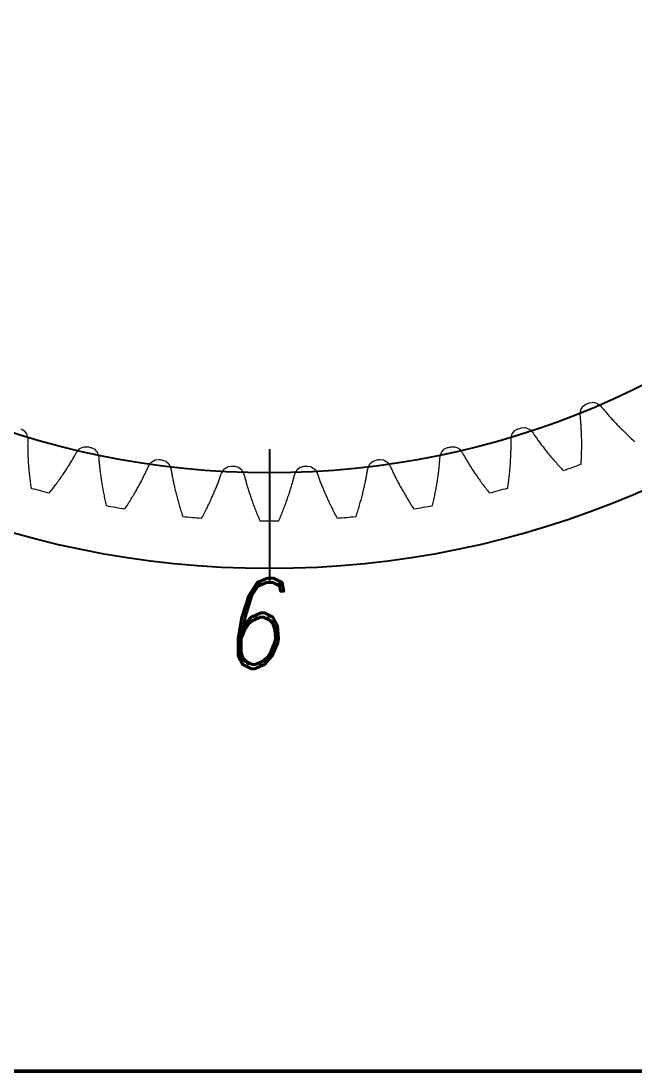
# Model space of a CAD drawing. Header units: millimetres. Extents: x 278858 to 279223, y 218711 to 219074.
# Drawn here: x 278939.89 to 278965.55, y 218755.83 to 218799.72 of the extents above; entities that cross this region are included whole.
import ezdxf

# ---------------------------------------------------------------- set-up
doc = ezdxf.new("R2010")
doc.units = ezdxf.units.MM
doc.header["$LTSCALE"] = 2
for name, color, linetype, lineweight in [('AM_8', 1, 'Continuous', 25), ('AM_9', 251, 'Continuous', 15), ('Visibile (ANSI)', 7, 'Continuous', 50)]:
    doc.layers.add(name, color=color, linetype=linetype, lineweight=lineweight)
doc.styles.add('ROMAND', font='romand')

msp = doc.modelspace()

# ---------------------------------------------------------------- linework, layer by layer
for radius in [39, 35]:
    msp.add_circle((278950.271, 218815.828), radius)
at = {"layer": 'AM_8'}
msp.add_line((278950.271, 218781.826), (278950.271, 218776.219), dxfattribs=at)
at = {"layer": 'AM_9'}
for p, q in [((278963.289, 218783.47), (278963.37, 218783.601)), ((278963.37, 218783.601), (278963.387, 218783.615)), ((278963.387, 218783.615), (278963.499, 218783.695)), ((278963.64, 218783.753), (278963.775, 218783.776)), ((278963.775, 218783.776), (278963.797, 218783.778)), ((278963.797, 218783.778), (278963.946, 218783.742)), ((278963.946, 218783.742), (278963.972, 218783.731)), ((278963.972, 218783.731), (278964.001, 218783.709)), ((278964.001, 218783.709), (278964.094, 218783.638)), ((278964.094, 218783.638), (278964.121, 218783.613)), ((278964.121, 218783.613), (278964.15, 218783.581)), ((278964.15, 218783.581), (278964.175, 218783.549)), ((278964.175, 218783.549), (278964.201, 218783.518)), ((278964.201, 218783.518), (278964.227, 218783.486)), ((278963.257, 218783.256), (278963.259, 218783.292)), ((278963.26, 218783.212), (278963.257, 218783.256)), ((278963.259, 218783.292), (278963.274, 218783.408)), ((278963.264, 218783.172), (278963.26, 218783.212)), ((278963.268, 218783.131), (278963.264, 218783.172)), ((278963.272, 218783.09), (278963.268, 218783.131)), ((278963.276, 218783.048), (278963.272, 218783.09)), ((278963.274, 218783.408), (278963.279, 218783.444)), ((278963.279, 218783.444), (278963.289, 218783.47)), ((278964.227, 218783.486), (278964.254, 218783.453)), ((278964.254, 218783.453), (278964.281, 218783.421)), ((278964.281, 218783.421), (278964.309, 218783.388)), ((278964.309, 218783.388), (278964.338, 218783.354)), ((278964.338, 218783.354), (278964.367, 218783.321)), ((278964.367, 218783.321), (278964.396, 218783.287)), ((278964.396, 218783.287), (278964.426, 218783.252)), ((278964.426, 218783.252), (278964.457, 218783.218)), ((278964.457, 218783.218), (278964.488, 218783.183)), ((278964.488, 218783.183), (278964.519, 218783.147)), ((278964.519, 218783.147), (278964.551, 218783.112)), ((278964.551, 218783.112), (278964.584, 218783.076)), ((278964.584, 218783.076), (278964.618, 218783.039)), ((278939.894, 218782.664), (278940.012, 218782.595)), ((278960.53, 218782.595), (278960.648, 218782.664)), ((278960.793, 218782.71), (278960.93, 218782.721)), ((278960.93, 218782.721), (278960.952, 218782.721)), ((278960.952, 218782.721), (278961.098, 218782.673)), ((278961.098, 218782.673), (278961.122, 218782.659)), ((278961.122, 218782.659), (278961.149, 218782.635)), ((278961.149, 218782.635), (278961.235, 218782.555)), ((278963.28, 218783.006), (278963.276, 218783.048)), ((278963.284, 218782.963), (278963.28, 218783.006)), ((278963.287, 218782.919), (278963.284, 218782.963)), ((278963.29, 218782.875), (278963.287, 218782.919)), ((278963.294, 218782.83), (278963.29, 218782.875)), ((278963.297, 218782.785), (278963.294, 218782.83)), ((278963.3, 218782.738), (278963.297, 218782.785)), ((278963.303, 218782.692), (278963.3, 218782.738)), ((278963.305, 218782.644), (278963.303, 218782.692)), ((278963.308, 218782.596), (278963.305, 218782.644)), ((278964.618, 218783.039), (278964.651, 218783.003)), ((278964.651, 218783.003), (278964.686, 218782.966)), ((278964.686, 218782.966), (278964.721, 218782.929)), ((278964.721, 218782.929), (278964.757, 218782.891)), ((278964.757, 218782.891), (278964.793, 218782.853)), ((278964.793, 218782.853), (278964.83, 218782.815)), ((278964.83, 218782.815), (278964.867, 218782.777)), ((278964.867, 218782.777), (278964.905, 218782.738)), ((278964.905, 218782.738), (278964.943, 218782.699)), ((278964.943, 218782.699), (278964.983, 218782.66)), ((278964.983, 218782.66), (278965.022, 218782.621)), ((278965.022, 218782.621), (278965.063, 218782.581)), ((278940.012, 218782.595), (278940.03, 218782.582)), ((278940.03, 218782.582), (278940.122, 218782.459)), ((278940.122, 218782.459), (278940.135, 218782.434)), ((278940.135, 218782.434), (278940.143, 218782.398)), ((278940.143, 218782.398), (278940.168, 218782.284)), ((278940.168, 218782.284), (278940.173, 218782.248)), ((278940.173, 218782.248), (278940.175, 218782.204)), ((278940.175, 218782.204), (278940.174, 218782.164)), ((278960.368, 218782.204), (278960.369, 218782.248)), ((278960.368, 218782.164), (278960.368, 218782.204)), ((278960.369, 218782.248), (278960.374, 218782.284)), ((278960.374, 218782.284), (278960.399, 218782.398)), ((278960.399, 218782.398), (278960.407, 218782.434)), ((278960.407, 218782.434), (278960.42, 218782.459)), ((278960.42, 218782.459), (278960.512, 218782.582)), ((278960.512, 218782.582), (278960.53, 218782.595)), ((278961.235, 218782.555), (278961.261, 218782.529)), ((278961.261, 218782.529), (278961.287, 218782.494)), ((278961.287, 218782.494), (278961.309, 218782.46)), ((278961.309, 218782.46), (278961.332, 218782.427)), ((278961.332, 218782.427), (278961.355, 218782.393)), ((278961.355, 218782.393), (278961.379, 218782.358)), ((278961.379, 218782.358), (278961.404, 218782.323)), ((278961.404, 218782.323), (278961.428, 218782.288)), ((278961.428, 218782.288), (278961.454, 218782.252)), ((278961.454, 218782.252), (278961.48, 218782.216)), ((278961.48, 218782.216), (278961.506, 218782.179)), ((278961.506, 218782.179), (278961.533, 218782.143)), ((278963.31, 218782.548), (278963.308, 218782.596)), ((278963.312, 218782.498), (278963.31, 218782.548)), ((278963.314, 218782.449), (278963.312, 218782.498)), ((278963.316, 218782.398), (278963.314, 218782.449)), ((278963.317, 218782.347), (278963.316, 218782.398)), ((278963.318, 218782.295), (278963.317, 218782.347)), ((278963.32, 218782.243), (278963.318, 218782.295)), ((278963.32, 218782.19), (278963.32, 218782.243)), ((278963.321, 218782.137), (278963.32, 218782.19)), ((278965.063, 218782.581), (278965.104, 218782.541)), ((278965.104, 218782.541), (278965.145, 218782.501)), ((278965.145, 218782.501), (278965.187, 218782.461)), ((278965.187, 218782.461), (278965.23, 218782.42)), ((278965.23, 218782.42), (278965.274, 218782.379)), ((278965.274, 218782.379), (278965.318, 218782.338)), ((278965.318, 218782.338), (278965.362, 218782.297)), ((278965.362, 218782.297), (278965.407, 218782.255)), ((278965.407, 218782.255), (278965.453, 218782.213)), ((278965.453, 218782.213), (278965.5, 218782.171)), ((278940.173, 218782.04), (278940.172, 218781.997)), ((278940.172, 218781.997), (278940.173, 218781.954)), ((278940.174, 218782.164), (278940.173, 218782.123)), ((278940.173, 218782.123), (278940.173, 218782.082)), ((278940.173, 218782.082), (278940.173, 218782.04)), ((278940.173, 218781.954), (278940.173, 218781.91)), ((278940.173, 218781.91), (278940.173, 218781.866)), ((278940.173, 218781.866), (278940.174, 218781.821)), ((278940.174, 218781.821), (278940.175, 218781.775)), ((278940.175, 218781.775), (278940.176, 218781.729)), ((278942.248, 218781.726), (278942.327, 218781.813)), ((278942.327, 218781.813), (278942.352, 218781.84)), ((278942.352, 218781.84), (278942.375, 218781.855)), ((278942.375, 218781.855), (278942.516, 218781.916)), ((278942.516, 218781.916), (278942.539, 218781.918)), ((278942.539, 218781.918), (278942.675, 218781.919)), ((278942.824, 218781.886), (278942.948, 218781.827)), ((278942.948, 218781.827), (278942.967, 218781.816)), ((278942.967, 218781.816), (278943.069, 218781.701)), ((278957.473, 218781.701), (278957.575, 218781.816)), ((278957.575, 218781.816), (278957.594, 218781.827)), ((278957.594, 218781.827), (278957.718, 218781.886)), ((278957.867, 218781.919), (278958.004, 218781.918)), ((278958.004, 218781.918), (278958.026, 218781.916)), ((278958.026, 218781.916), (278958.167, 218781.855)), ((278958.167, 218781.855), (278958.19, 218781.84)), ((278958.19, 218781.84), (278958.215, 218781.813)), ((278958.215, 218781.813), (278958.294, 218781.726)), ((278960.366, 218781.729), (278960.367, 218781.775)), ((278960.367, 218781.775), (278960.368, 218781.821)), ((278960.369, 218782.123), (278960.368, 218782.164)), ((278960.368, 218781.821), (278960.369, 218781.866)), ((278960.369, 218782.082), (278960.369, 218782.123)), ((278960.37, 218782.04), (278960.369, 218782.082)), ((278960.369, 218781.91), (278960.37, 218781.954)), ((278960.369, 218781.866), (278960.369, 218781.91)), ((278960.37, 218781.997), (278960.37, 218782.04)), ((278960.37, 218781.954), (278960.37, 218781.997)), ((278961.533, 218782.143), (278961.56, 218782.105)), ((278961.56, 218782.105), (278961.588, 218782.068)), ((278961.588, 218782.068), (278961.617, 218782.03)), ((278961.617, 218782.03), (278961.646, 218781.991)), ((278961.646, 218781.991), (278961.675, 218781.953)), ((278961.675, 218781.953), (278961.705, 218781.914)), ((278961.705, 218781.914), (278961.736, 218781.874)), ((278961.736, 218781.874), (278961.767, 218781.835)), ((278961.767, 218781.835), (278961.799, 218781.794)), ((278961.799, 218781.794), (278961.831, 218781.754)), ((278961.831, 218781.754), (278961.864, 218781.713)), ((278963.318, 218781.686), (278963.319, 218781.745)), ((278963.319, 218781.745), (278963.32, 218781.803)), ((278963.32, 218781.803), (278963.321, 218781.86)), ((278963.322, 218782.082), (278963.321, 218782.137)), ((278963.321, 218781.86), (278963.322, 218781.916)), ((278963.322, 218782.028), (278963.322, 218782.082)), ((278963.322, 218781.972), (278963.322, 218782.028)), ((278963.322, 218781.916), (278963.322, 218781.972)), ((278965.5, 218782.171), (278965.547, 218782.129)), ((278940.176, 218781.729), (278940.177, 218781.682)), ((278940.177, 218781.682), (278940.179, 218781.635)), ((278940.179, 218781.635), (278940.181, 218781.587)), ((278940.181, 218781.587), (278940.182, 218781.538)), ((278940.182, 218781.538), (278940.185, 218781.489)), ((278940.185, 218781.489), (278940.187, 218781.439)), ((278940.187, 218781.439), (278940.19, 218781.388)), ((278940.19, 218781.388), (278940.193, 218781.337)), ((278940.193, 218781.337), (278940.196, 218781.286)), ((278941.988, 218781.289), (278942.012, 218781.328)), ((278942.012, 218781.328), (278942.035, 218781.367)), ((278942.035, 218781.367), (278942.057, 218781.405)), ((278942.057, 218781.405), (278942.079, 218781.443)), ((278942.079, 218781.443), (278942.101, 218781.48)), ((278942.101, 218781.48), (278942.122, 218781.517)), ((278942.122, 218781.517), (278942.143, 218781.554)), ((278942.143, 218781.554), (278942.163, 218781.59)), ((278942.163, 218781.59), (278942.183, 218781.625)), ((278942.183, 218781.625), (278942.203, 218781.66)), ((278942.203, 218781.66), (278942.226, 218781.698)), ((278942.226, 218781.698), (278942.248, 218781.726)), ((278943.069, 218781.701), (278943.084, 218781.678)), ((278943.084, 218781.678), (278943.095, 218781.643)), ((278943.095, 218781.643), (278943.13, 218781.531)), ((278943.13, 218781.531), (278943.139, 218781.495)), ((278943.139, 218781.495), (278943.144, 218781.452)), ((278943.144, 218781.452), (278943.146, 218781.412)), ((278943.146, 218781.412), (278943.149, 218781.371)), ((278943.149, 218781.371), (278943.152, 218781.33)), ((278943.152, 218781.33), (278943.156, 218781.288)), ((278945.345, 218781.279), (278945.366, 218781.296)), ((278945.366, 218781.296), (278945.502, 218781.369)), ((278945.502, 218781.369), (278945.524, 218781.373)), ((278945.524, 218781.373), (278945.66, 218781.386)), ((278945.811, 218781.366), (278945.939, 218781.318)), ((278945.939, 218781.318), (278945.959, 218781.309)), ((278945.959, 218781.309), (278946.071, 218781.204)), ((278954.471, 218781.204), (278954.583, 218781.309)), ((278954.583, 218781.309), (278954.603, 218781.318)), ((278954.603, 218781.318), (278954.731, 218781.366)), ((278954.882, 218781.386), (278955.019, 218781.373)), ((278955.019, 218781.373), (278955.04, 218781.369)), ((278955.04, 218781.369), (278955.176, 218781.296)), ((278955.176, 218781.296), (278955.198, 218781.279)), ((278957.386, 218781.288), (278957.39, 218781.33)), ((278957.39, 218781.33), (278957.393, 218781.371)), ((278957.393, 218781.371), (278957.396, 218781.412)), ((278957.396, 218781.412), (278957.399, 218781.452)), ((278957.399, 218781.452), (278957.404, 218781.495)), ((278957.404, 218781.495), (278957.412, 218781.531)), ((278957.412, 218781.531), (278957.447, 218781.643)), ((278957.447, 218781.643), (278957.458, 218781.678)), ((278957.458, 218781.678), (278957.473, 218781.701)), ((278958.294, 218781.726), (278958.317, 218781.698)), ((278958.317, 218781.698), (278958.34, 218781.66)), ((278958.34, 218781.66), (278958.359, 218781.625)), ((278958.359, 218781.625), (278958.379, 218781.59)), ((278958.379, 218781.59), (278958.399, 218781.554)), ((278958.399, 218781.554), (278958.42, 218781.517)), ((278958.42, 218781.517), (278958.441, 218781.48)), ((278958.441, 218781.48), (278958.463, 218781.443)), ((278958.463, 218781.443), (278958.485, 218781.405)), ((278958.485, 218781.405), (278958.508, 218781.367)), ((278958.508, 218781.367), (278958.531, 218781.328)), ((278958.531, 218781.328), (278958.554, 218781.289)), ((278960.346, 218781.286), (278960.349, 218781.337)), ((278960.349, 218781.337), (278960.352, 218781.388)), ((278960.352, 218781.388), (278960.355, 218781.439)), ((278960.355, 218781.439), (278960.357, 218781.489)), ((278960.357, 218781.489), (278960.36, 218781.538)), ((278960.36, 218781.538), (278960.362, 218781.587)), ((278960.362, 218781.587), (278960.363, 218781.635)), ((278960.363, 218781.635), (278960.365, 218781.682)), ((278960.365, 218781.682), (278960.366, 218781.729)), ((278961.864, 218781.713), (278961.897, 218781.672)), ((278961.897, 218781.672), (278961.931, 218781.631)), ((278961.931, 218781.631), (278961.965, 218781.589)), ((278961.965, 218781.589), (278962, 218781.547)), ((278962, 218781.547), (278962.036, 218781.504)), ((278962.036, 218781.504), (278962.072, 218781.462)), ((278962.072, 218781.462), (278962.109, 218781.419)), ((278962.109, 218781.419), (278962.146, 218781.375)), ((278962.146, 218781.375), (278962.184, 218781.332)), ((278962.184, 218781.332), (278962.222, 218781.288)), ((278963.302, 218781.261), (278963.305, 218781.323)), ((278963.305, 218781.323), (278963.308, 218781.385)), ((278963.308, 218781.385), (278963.311, 218781.447)), ((278963.311, 218781.447), (278963.313, 218781.508)), ((278963.313, 218781.508), (278963.315, 218781.568)), ((278963.315, 218781.568), (278963.317, 218781.627)), ((278963.317, 218781.627), (278963.318, 218781.686)), ((278940.196, 218781.286), (278940.199, 218781.234)), ((278940.199, 218781.234), (278940.203, 218781.181)), ((278940.203, 218781.181), (278940.207, 218781.127)), ((278940.207, 218781.127), (278940.211, 218781.073)), ((278940.211, 218781.073), (278940.216, 218781.019)), ((278940.216, 218781.019), (278940.221, 218780.964)), ((278940.221, 218780.964), (278940.226, 218780.908)), ((278940.226, 218780.908), (278940.231, 218780.852)), ((278941.696, 218780.833), (278941.725, 218780.876)), ((278941.725, 218780.876), (278941.754, 218780.919)), ((278941.754, 218780.919), (278941.782, 218780.962)), ((278941.782, 218780.962), (278941.809, 218781.004)), ((278941.809, 218781.004), (278941.836, 218781.046)), ((278941.836, 218781.046), (278941.863, 218781.088)), ((278941.863, 218781.088), (278941.889, 218781.129)), ((278941.889, 218781.129), (278941.914, 218781.17)), ((278941.914, 218781.17), (278941.939, 218781.21)), ((278941.939, 218781.21), (278941.964, 218781.25)), ((278941.964, 218781.25), (278941.988, 218781.289)), ((278943.156, 218781.288), (278943.159, 218781.246)), ((278943.159, 218781.246), (278943.163, 218781.203)), ((278943.163, 218781.203), (278943.167, 218781.159)), ((278943.167, 218781.159), (278943.172, 218781.115)), ((278943.172, 218781.115), (278943.176, 218781.07)), ((278943.176, 218781.07), (278943.181, 218781.025)), ((278943.181, 218781.025), (278943.186, 218780.979)), ((278943.186, 218780.979), (278943.192, 218780.932)), ((278943.192, 218780.932), (278943.197, 218780.885)), ((278943.197, 218780.885), (278943.203, 218780.837)), ((278945.089, 218780.82), (278945.107, 218780.86)), ((278945.107, 218780.86), (278945.126, 218780.899)), ((278945.126, 218780.899), (278945.144, 218780.938)), ((278945.144, 218780.938), (278945.161, 218780.976)), ((278945.161, 218780.976), (278945.178, 218781.013)), ((278945.178, 218781.013), (278945.195, 218781.051)), ((278945.195, 218781.051), (278945.211, 218781.087)), ((278945.211, 218781.087), (278945.231, 218781.127)), ((278945.231, 218781.127), (278945.251, 218781.157)), ((278945.251, 218781.157), (278945.322, 218781.25)), ((278945.322, 218781.25), (278945.345, 218781.279)), ((278946.071, 218781.204), (278946.088, 218781.181)), ((278946.088, 218781.181), (278946.102, 218781.148)), ((278946.102, 218781.148), (278946.146, 218781.039)), ((278946.146, 218781.039), (278946.158, 218781.004)), ((278946.158, 218781.004), (278946.167, 218780.961)), ((278946.167, 218780.961), (278946.173, 218780.922)), ((278946.173, 218780.922), (278946.179, 218780.882)), ((278946.179, 218780.882), (278946.186, 218780.841)), ((278948.292, 218780.851), (278948.355, 218780.95)), ((278948.355, 218780.95), (278948.374, 218780.981)), ((278948.374, 218780.981), (278948.395, 218781)), ((278948.395, 218781), (278948.523, 218781.084)), ((278948.523, 218781.084), (278948.545, 218781.09)), ((278948.545, 218781.09), (278948.679, 218781.115)), ((278948.831, 218781.108), (278948.963, 218781.072)), ((278948.963, 218781.072), (278948.984, 218781.064)), ((278948.984, 218781.064), (278949.105, 218780.969)), ((278949.105, 218780.969), (278949.123, 218780.948)), ((278949.123, 218780.948), (278949.14, 218780.916)), ((278949.14, 218780.916), (278949.194, 218780.812)), ((278951.348, 218780.812), (278951.402, 218780.916)), ((278951.402, 218780.916), (278951.419, 218780.948)), ((278951.419, 218780.948), (278951.437, 218780.969)), ((278951.437, 218780.969), (278951.558, 218781.064)), ((278951.558, 218781.064), (278951.579, 218781.072)), ((278951.579, 218781.072), (278951.711, 218781.108)), ((278951.863, 218781.115), (278951.998, 218781.09)), ((278951.998, 218781.09), (278952.019, 218781.084)), ((278952.019, 218781.084), (278952.148, 218781)), ((278952.148, 218781), (278952.168, 218780.981)), ((278952.168, 218780.981), (278952.188, 218780.95)), ((278952.188, 218780.95), (278952.25, 218780.851)), ((278954.356, 218780.841), (278954.363, 218780.882)), ((278954.363, 218780.882), (278954.369, 218780.922)), ((278954.369, 218780.922), (278954.375, 218780.961)), ((278954.375, 218780.961), (278954.384, 218781.004)), ((278954.384, 218781.004), (278954.396, 218781.039)), ((278954.396, 218781.039), (278954.44, 218781.148)), ((278954.44, 218781.148), (278954.454, 218781.181)), ((278954.454, 218781.181), (278954.471, 218781.204)), ((278955.198, 218781.279), (278955.22, 218781.25)), ((278955.22, 218781.25), (278955.291, 218781.157)), ((278955.291, 218781.157), (278955.311, 218781.127)), ((278955.311, 218781.127), (278955.331, 218781.087)), ((278955.331, 218781.087), (278955.347, 218781.051)), ((278955.347, 218781.051), (278955.364, 218781.013)), ((278955.364, 218781.013), (278955.381, 218780.976)), ((278955.381, 218780.976), (278955.398, 218780.938)), ((278955.398, 218780.938), (278955.416, 218780.899)), ((278955.416, 218780.899), (278955.435, 218780.86)), ((278955.435, 218780.86), (278955.453, 218780.82)), ((278957.339, 218780.837), (278957.345, 218780.885)), ((278957.345, 218780.885), (278957.35, 218780.932)), ((278957.35, 218780.932), (278957.356, 218780.979)), ((278957.356, 218780.979), (278957.361, 218781.025)), ((278957.361, 218781.025), (278957.366, 218781.07)), ((278957.366, 218781.07), (278957.37, 218781.115)), ((278957.37, 218781.115), (278957.375, 218781.159)), ((278957.375, 218781.159), (278957.379, 218781.203)), ((278957.379, 218781.203), (278957.383, 218781.246)), ((278957.383, 218781.246), (278957.386, 218781.288)), ((278958.554, 218781.289), (278958.578, 218781.25)), ((278958.578, 218781.25), (278958.603, 218781.21)), ((278958.603, 218781.21), (278958.628, 218781.17)), ((278958.628, 218781.17), (278958.653, 218781.129)), ((278958.653, 218781.129), (278958.679, 218781.088)), ((278958.679, 218781.088), (278958.706, 218781.046)), ((278958.706, 218781.046), (278958.733, 218781.004)), ((278958.733, 218781.004), (278958.76, 218780.962)), ((278958.76, 218780.962), (278958.788, 218780.919)), ((278958.788, 218780.919), (278958.817, 218780.876)), ((278958.817, 218780.876), (278958.846, 218780.833)), ((278960.311, 218780.852), (278960.316, 218780.908)), ((278960.316, 218780.908), (278960.321, 218780.964)), ((278960.321, 218780.964), (278960.326, 218781.019)), ((278960.326, 218781.019), (278960.331, 218781.073)), ((278960.331, 218781.073), (278960.335, 218781.127)), ((278960.335, 218781.127), (278960.339, 218781.181)), ((278960.339, 218781.181), (278960.343, 218781.234)), ((278960.343, 218781.234), (278960.346, 218781.286)), ((278962.222, 218781.288), (278962.262, 218781.243)), ((278962.262, 218781.243), (278962.301, 218781.199)), ((278962.301, 218781.199), (278962.341, 218781.154)), ((278962.341, 218781.154), (278962.382, 218781.109)), ((278962.382, 218781.109), (278962.424, 218781.064)), ((278962.424, 218781.064), (278962.466, 218781.018)), ((278962.466, 218781.018), (278962.509, 218780.972)), ((278962.509, 218780.972), (278962.552, 218780.926)), ((278963.298, 218781.198), (278963.302, 218781.261)), ((278940.231, 218780.852), (278940.237, 218780.795)), ((278940.237, 218780.795), (278940.243, 218780.737)), ((278940.243, 218780.737), (278940.249, 218780.679)), ((278940.249, 218780.679), (278940.256, 218780.621)), ((278940.256, 218780.621), (278940.263, 218780.561)), ((278940.263, 218780.561), (278940.27, 218780.502)), ((278940.27, 218780.502), (278940.278, 218780.441)), ((278940.278, 218780.441), (278940.286, 218780.38)), ((278941.376, 218780.377), (278941.41, 218780.425)), ((278941.41, 218780.425), (278941.444, 218780.471)), ((278941.444, 218780.471), (278941.477, 218780.518)), ((278941.477, 218780.518), (278941.51, 218780.564)), ((278941.51, 218780.564), (278941.543, 218780.61)), ((278941.543, 218780.61), (278941.574, 218780.655)), ((278941.574, 218780.655), (278941.606, 218780.7)), ((278941.606, 218780.7), (278941.636, 218780.745)), ((278941.636, 218780.745), (278941.666, 218780.789)), ((278941.666, 218780.789), (278941.696, 218780.833)), ((278943.203, 218780.837), (278943.209, 218780.789)), ((278943.209, 218780.789), (278943.216, 218780.74)), ((278943.216, 218780.74), (278943.223, 218780.691)), ((278943.223, 218780.691), (278943.23, 218780.641)), ((278943.23, 218780.641), (278943.237, 218780.59)), ((278943.237, 218780.59), (278943.245, 218780.539)), ((278943.245, 218780.539), (278943.253, 218780.487)), ((278943.253, 218780.487), (278943.261, 218780.435)), ((278943.261, 218780.435), (278943.27, 218780.382)), ((278944.877, 218780.399), (278944.9, 218780.443)), ((278944.9, 218780.443), (278944.923, 218780.487)), ((278944.923, 218780.487), (278944.945, 218780.53)), ((278944.945, 218780.53), (278944.967, 218780.573)), ((278944.967, 218780.573), (278944.988, 218780.615)), ((278944.988, 218780.615), (278945.009, 218780.657)), ((278945.009, 218780.657), (278945.03, 218780.699)), ((278945.03, 218780.699), (278945.05, 218780.74)), ((278945.05, 218780.74), (278945.069, 218780.78)), ((278945.069, 218780.78), (278945.089, 218780.82)), ((278946.186, 218780.841), (278946.193, 218780.799)), ((278946.193, 218780.799), (278946.201, 218780.757)), ((278946.201, 218780.757), (278946.208, 218780.715)), ((278946.208, 218780.715), (278946.216, 218780.672)), ((278946.216, 218780.672), (278946.224, 218780.628)), ((278946.224, 218780.628), (278946.233, 218780.584)), ((278946.233, 218780.584), (278946.242, 218780.539)), ((278946.242, 218780.539), (278946.251, 218780.494)), ((278946.251, 218780.494), (278946.26, 218780.448)), ((278946.26, 218780.448), (278946.27, 218780.402)), ((278948.111, 218780.376), (278948.128, 218780.418)), ((278948.128, 218780.418), (278948.144, 218780.46)), ((278948.144, 218780.46), (278948.16, 218780.502)), ((278948.16, 218780.502), (278948.175, 218780.543)), ((278948.175, 218780.543), (278948.19, 218780.583)), ((278948.19, 218780.583), (278948.204, 218780.623)), ((278948.204, 218780.623), (278948.218, 218780.663)), ((278948.218, 218780.663), (278948.232, 218780.702)), ((278948.232, 218780.702), (278948.245, 218780.74)), ((278948.245, 218780.74), (278948.258, 218780.778)), ((278948.258, 218780.778), (278948.274, 218780.819)), ((278948.274, 218780.819), (278948.292, 218780.851)), ((278949.194, 218780.812), (278949.209, 218780.779)), ((278949.209, 218780.779), (278949.221, 218780.736)), ((278949.221, 218780.736), (278949.231, 218780.697)), ((278949.231, 218780.697), (278949.241, 218780.658)), ((278949.241, 218780.658), (278949.251, 218780.618)), ((278949.251, 218780.618), (278949.262, 218780.577)), ((278949.262, 218780.577), (278949.273, 218780.536)), ((278949.273, 218780.536), (278949.284, 218780.494)), ((278949.284, 218780.494), (278949.296, 218780.452)), ((278949.296, 218780.452), (278949.308, 218780.409)), ((278951.235, 218780.409), (278951.246, 218780.452)), ((278951.246, 218780.452), (278951.258, 218780.494)), ((278951.258, 218780.494), (278951.269, 218780.536)), ((278951.269, 218780.536), (278951.28, 218780.577)), ((278951.28, 218780.577), (278951.291, 218780.618)), ((278951.291, 218780.618), (278951.301, 218780.658)), ((278951.301, 218780.658), (278951.311, 218780.697)), ((278951.311, 218780.697), (278951.321, 218780.736)), ((278951.321, 218780.736), (278951.333, 218780.779)), ((278951.333, 218780.779), (278951.348, 218780.812)), ((278952.25, 218780.851), (278952.268, 218780.819)), ((278952.268, 218780.819), (278952.284, 218780.778)), ((278952.284, 218780.778), (278952.297, 218780.74)), ((278952.297, 218780.74), (278952.31, 218780.702)), ((278952.31, 218780.702), (278952.324, 218780.663)), ((278952.324, 218780.663), (278952.338, 218780.623)), ((278952.338, 218780.623), (278952.352, 218780.583)), ((278952.352, 218780.583), (278952.367, 218780.543)), ((278952.367, 218780.543), (278952.383, 218780.502)), ((278952.383, 218780.502), (278952.398, 218780.46)), ((278952.398, 218780.46), (278952.414, 218780.418)), ((278952.414, 218780.418), (278952.431, 218780.376)), ((278954.272, 218780.402), (278954.282, 218780.448)), ((278954.282, 218780.448), (278954.291, 218780.494)), ((278954.291, 218780.494), (278954.301, 218780.539)), ((278954.301, 218780.539), (278954.309, 218780.584)), ((278954.309, 218780.584), (278954.318, 218780.628)), ((278954.318, 218780.628), (278954.326, 218780.672)), ((278954.326, 218780.672), (278954.334, 218780.715)), ((278954.334, 218780.715), (278954.342, 218780.757)), ((278954.342, 218780.757), (278954.349, 218780.799)), ((278954.349, 218780.799), (278954.356, 218780.841)), ((278955.453, 218780.82), (278955.473, 218780.78)), ((278955.473, 218780.78), (278955.492, 218780.74)), ((278955.492, 218780.74), (278955.512, 218780.699)), ((278955.512, 218780.699), (278955.533, 218780.657)), ((278955.533, 218780.657), (278955.554, 218780.615)), ((278955.554, 218780.615), (278955.575, 218780.573)), ((278955.575, 218780.573), (278955.597, 218780.53)), ((278955.597, 218780.53), (278955.619, 218780.487)), ((278955.619, 218780.487), (278955.642, 218780.443)), ((278955.642, 218780.443), (278955.666, 218780.399)), ((278957.272, 218780.382), (278957.281, 218780.435)), ((278957.281, 218780.435), (278957.289, 218780.487)), ((278957.289, 218780.487), (278957.297, 218780.539)), ((278957.297, 218780.539), (278957.305, 218780.59)), ((278957.305, 218780.59), (278957.312, 218780.641)), ((278957.312, 218780.641), (278957.319, 218780.691)), ((278957.319, 218780.691), (278957.326, 218780.74)), ((278957.326, 218780.74), (278957.333, 218780.789)), ((278957.333, 218780.789), (278957.339, 218780.837)), ((278958.846, 218780.833), (278958.876, 218780.789)), ((278958.876, 218780.789), (278958.906, 218780.745)), ((278958.906, 218780.745), (278958.937, 218780.7)), ((278958.937, 218780.7), (278958.968, 218780.655)), ((278958.968, 218780.655), (278959, 218780.61)), ((278959, 218780.61), (278959.032, 218780.564)), ((278959.032, 218780.564), (278959.065, 218780.518)), ((278959.065, 218780.518), (278959.098, 218780.471)), ((278959.098, 218780.471), (278959.132, 218780.425)), ((278959.132, 218780.425), (278959.167, 218780.377)), ((278960.256, 218780.38), (278960.264, 218780.441)), ((278960.264, 218780.441), (278960.272, 218780.502)), ((278960.272, 218780.502), (278960.279, 218780.561)), ((278960.279, 218780.561), (278960.286, 218780.621)), ((278960.286, 218780.621), (278960.293, 218780.679)), ((278960.293, 218780.679), (278960.299, 218780.737)), ((278960.299, 218780.737), (278960.305, 218780.795)), ((278960.305, 218780.795), (278960.311, 218780.852)), ((278940.286, 218780.38), (278940.294, 218780.319)), ((278940.294, 218780.319), (278940.303, 218780.257)), ((278940.303, 218780.257), (278940.312, 218780.194)), ((278941.079, 218779.988), (278941.118, 218780.038)), ((278941.118, 218780.038), (278941.157, 218780.088)), ((278941.157, 218780.088), (278941.195, 218780.137)), ((278941.195, 218780.137), (278941.232, 218780.186)), ((278941.232, 218780.186), (278941.269, 218780.234)), ((278941.269, 218780.234), (278941.305, 218780.282)), ((278941.305, 218780.282), (278941.341, 218780.33)), ((278941.341, 218780.33), (278941.376, 218780.377)), ((278943.27, 218780.382), (278943.279, 218780.329)), ((278943.279, 218780.329), (278943.288, 218780.275)), ((278943.288, 218780.275), (278943.298, 218780.22)), ((278943.298, 218780.22), (278943.308, 218780.165)), ((278943.308, 218780.165), (278943.318, 218780.11)), ((278943.318, 218780.11), (278943.329, 218780.054)), ((278943.329, 218780.054), (278943.34, 218779.997)), ((278943.34, 218779.997), (278943.351, 218779.94)), ((278944.617, 218779.934), (278944.645, 218779.983)), ((278944.645, 218779.983), (278944.673, 218780.031)), ((278944.673, 218780.031), (278944.7, 218780.078)), ((278944.7, 218780.078), (278944.727, 218780.125)), ((278944.727, 218780.125), (278944.753, 218780.172)), ((278944.753, 218780.172), (278944.779, 218780.218)), ((278944.779, 218780.218), (278944.804, 218780.264)), ((278944.804, 218780.264), (278944.829, 218780.31)), ((278944.829, 218780.31), (278944.853, 218780.355)), ((278944.853, 218780.355), (278944.877, 218780.399)), ((278946.27, 218780.402), (278946.28, 218780.355)), ((278946.28, 218780.355), (278946.29, 218780.307)), ((278946.29, 218780.307), (278946.301, 218780.259)), ((278946.301, 218780.259), (278946.312, 218780.21)), ((278946.312, 218780.21), (278946.323, 218780.161)), ((278946.323, 218780.161), (278946.335, 218780.111)), ((278946.335, 218780.111), (278946.347, 218780.061)), ((278946.347, 218780.061), (278946.36, 218780.01)), ((278946.36, 218780.01), (278946.373, 218779.959)), ((278947.945, 218779.971), (278947.965, 218780.017)), ((278947.965, 218780.017), (278947.985, 218780.064)), ((278947.985, 218780.064), (278948.004, 218780.11)), ((278948.004, 218780.11), (278948.023, 218780.155)), ((278948.023, 218780.155), (278948.042, 218780.2)), ((278948.042, 218780.2), (278948.06, 218780.245)), ((278948.06, 218780.245), (278948.077, 218780.289)), ((278948.077, 218780.289), (278948.095, 218780.333)), ((278948.095, 218780.333), (278948.111, 218780.376)), ((278949.308, 218780.409), (278949.32, 218780.366)), ((278949.32, 218780.366), (278949.333, 218780.322)), ((278949.333, 218780.322), (278949.346, 218780.278)), ((278949.346, 218780.278), (278949.359, 218780.233)), ((278949.359, 218780.233), (278949.373, 218780.188)), ((278949.373, 218780.188), (278949.387, 218780.142)), ((278949.387, 218780.142), (278949.401, 218780.095)), ((278949.401, 218780.095), (278949.416, 218780.048)), ((278949.416, 218780.048), (278949.431, 218780.001)), ((278949.431, 218780.001), (278949.447, 218779.953)), ((278951.095, 218779.953), (278951.111, 218780.001)), ((278951.111, 218780.001), (278951.126, 218780.048)), ((278951.126, 218780.048), (278951.141, 218780.095)), ((278951.141, 218780.095), (278951.155, 218780.142)), ((278951.155, 218780.142), (278951.169, 218780.188)), ((278951.169, 218780.188), (278951.183, 218780.233)), ((278951.183, 218780.233), (278951.197, 218780.278)), ((278951.197, 218780.278), (278951.21, 218780.322)), ((278951.21, 218780.322), (278951.222, 218780.366)), ((278951.222, 218780.366), (278951.235, 218780.409)), ((278952.431, 218780.376), (278952.447, 218780.333)), ((278952.447, 218780.333), (278952.465, 218780.289)), ((278952.465, 218780.289), (278952.482, 218780.245)), ((278952.482, 218780.245), (278952.5, 218780.2)), ((278952.5, 218780.2), (278952.519, 218780.155)), ((278952.519, 218780.155), (278952.538, 218780.11)), ((278952.538, 218780.11), (278952.557, 218780.064)), ((278952.557, 218780.064), (278952.577, 218780.017)), ((278952.577, 218780.017), (278952.597, 218779.971)), ((278954.17, 218779.959), (278954.182, 218780.01)), ((278954.182, 218780.01), (278954.195, 218780.061)), ((278954.195, 218780.061), (278954.207, 218780.111)), ((278954.207, 218780.111), (278954.219, 218780.161)), ((278954.219, 218780.161), (278954.23, 218780.21)), ((278954.23, 218780.21), (278954.241, 218780.259)), ((278954.241, 218780.259), (278954.252, 218780.307)), ((278954.252, 218780.307), (278954.262, 218780.355)), ((278954.262, 218780.355), (278954.272, 218780.402)), ((278955.666, 218780.399), (278955.689, 218780.355)), ((278955.689, 218780.355), (278955.714, 218780.31)), ((278955.714, 218780.31), (278955.738, 218780.264)), ((278955.738, 218780.264), (278955.763, 218780.218)), ((278955.763, 218780.218), (278955.789, 218780.172)), ((278955.789, 218780.172), (278955.815, 218780.125)), ((278955.815, 218780.125), (278955.842, 218780.078)), ((278955.842, 218780.078), (278955.869, 218780.031)), ((278955.869, 218780.031), (278955.897, 218779.983)), ((278955.897, 218779.983), (278955.925, 218779.934)), ((278957.191, 218779.94), (278957.203, 218779.997)), ((278957.203, 218779.997), (278957.214, 218780.054)), ((278957.214, 218780.054), (278957.224, 218780.11)), ((278957.224, 218780.11), (278957.235, 218780.165)), ((278957.235, 218780.165), (278957.244, 218780.22)), ((278957.244, 218780.22), (278957.254, 218780.275)), ((278957.254, 218780.275), (278957.263, 218780.329)), ((278957.263, 218780.329), (278957.272, 218780.382)), ((278959.167, 218780.377), (278959.202, 218780.33)), ((278959.202, 218780.33), (278959.237, 218780.282)), ((278959.237, 218780.282), (278959.273, 218780.234)), ((278959.273, 218780.234), (278959.31, 218780.186)), ((278959.31, 218780.186), (278959.348, 218780.137)), ((278959.348, 218780.137), (278959.385, 218780.088)), ((278959.385, 218780.088), (278959.424, 218780.038)), ((278959.424, 218780.038), (278959.463, 218779.988)), ((278960.231, 218780.194), (278960.239, 218780.257)), ((278960.239, 218780.257), (278960.248, 218780.319)), ((278960.248, 218780.319), (278960.256, 218780.38)), ((278943.351, 218779.94), (278943.363, 218779.882)), ((278943.363, 218779.882), (278943.375, 218779.823)), ((278943.375, 218779.823), (278943.387, 218779.764)), ((278943.387, 218779.764), (278943.4, 218779.705)), ((278943.4, 218779.705), (278943.413, 218779.645)), ((278943.413, 218779.645), (278943.427, 218779.584)), ((278943.427, 218779.584), (278943.441, 218779.523)), ((278944.373, 218779.533), (278944.405, 218779.585)), ((278944.405, 218779.585), (278944.437, 218779.636)), ((278944.437, 218779.636), (278944.468, 218779.687)), ((278944.468, 218779.687), (278944.499, 218779.737)), ((278944.499, 218779.737), (278944.529, 218779.787)), ((278944.529, 218779.787), (278944.559, 218779.837)), ((278944.559, 218779.837), (278944.588, 218779.886)), ((278944.588, 218779.886), (278944.617, 218779.934)), ((278946.373, 218779.959), (278946.386, 218779.907)), ((278946.386, 218779.907), (278946.399, 218779.855)), ((278946.399, 218779.855), (278946.413, 218779.802)), ((278946.413, 218779.802), (278946.428, 218779.748)), ((278946.428, 218779.748), (278946.442, 218779.694)), ((278946.442, 218779.694), (278946.457, 218779.64)), ((278946.457, 218779.64), (278946.473, 218779.585)), ((278946.473, 218779.585), (278946.489, 218779.529)), ((278947.743, 218779.527), (278947.767, 218779.578)), ((278947.767, 218779.578), (278947.791, 218779.629)), ((278947.791, 218779.629), (278947.814, 218779.679)), ((278947.814, 218779.679), (278947.837, 218779.729)), ((278947.837, 218779.729), (278947.86, 218779.778)), ((278947.86, 218779.778), (278947.882, 218779.827)), ((278947.882, 218779.827), (278947.903, 218779.875)), ((278947.903, 218779.875), (278947.924, 218779.923)), ((278947.924, 218779.923), (278947.945, 218779.971)), ((278949.447, 218779.953), (278949.463, 218779.904)), ((278949.463, 218779.904), (278949.48, 218779.855)), ((278949.48, 218779.855), (278949.496, 218779.806)), ((278949.496, 218779.806), (278949.514, 218779.756)), ((278949.514, 218779.756), (278949.531, 218779.705)), ((278949.531, 218779.705), (278949.549, 218779.654)), ((278949.549, 218779.654), (278949.568, 218779.603)), ((278949.568, 218779.603), (278949.587, 218779.551)), ((278949.587, 218779.551), (278949.606, 218779.498)), ((278950.936, 218779.498), (278950.955, 218779.551)), ((278950.955, 218779.551), (278950.974, 218779.603)), ((278950.974, 218779.603), (278950.993, 218779.654)), ((278950.993, 218779.654), (278951.011, 218779.705)), ((278951.011, 218779.705), (278951.028, 218779.756)), ((278951.028, 218779.756), (278951.046, 218779.806)), ((278951.046, 218779.806), (278951.063, 218779.855)), ((278951.063, 218779.855), (278951.079, 218779.904)), ((278951.079, 218779.904), (278951.095, 218779.953)), ((278952.597, 218779.971), (278952.618, 218779.923)), ((278952.618, 218779.923), (278952.639, 218779.875)), ((278952.639, 218779.875), (278952.66, 218779.827)), ((278952.66, 218779.827), (278952.682, 218779.778)), ((278952.682, 218779.778), (278952.705, 218779.729)), ((278952.705, 218779.729), (278952.728, 218779.679)), ((278952.728, 218779.679), (278952.751, 218779.629)), ((278952.751, 218779.629), (278952.775, 218779.578)), ((278952.775, 218779.578), (278952.799, 218779.527)), ((278954.053, 218779.529), (278954.069, 218779.585)), ((278954.069, 218779.585), (278954.085, 218779.64)), ((278954.085, 218779.64), (278954.1, 218779.694)), ((278954.1, 218779.694), (278954.115, 218779.748)), ((278954.115, 218779.748), (278954.129, 218779.802)), ((278954.129, 218779.802), (278954.143, 218779.855)), ((278954.143, 218779.855), (278954.156, 218779.907)), ((278954.156, 218779.907), (278954.17, 218779.959)), ((278955.925, 218779.934), (278955.954, 218779.886)), ((278955.954, 218779.886), (278955.983, 218779.837)), ((278955.983, 218779.837), (278956.013, 218779.787)), ((278956.013, 218779.787), (278956.043, 218779.737)), ((278956.043, 218779.737), (278956.074, 218779.687)), ((278956.074, 218779.687), (278956.105, 218779.636)), ((278956.105, 218779.636), (278956.137, 218779.585)), ((278956.137, 218779.585), (278956.169, 218779.533)), ((278957.101, 218779.523), (278957.115, 218779.584)), ((278957.115, 218779.584), (278957.129, 218779.645)), ((278957.129, 218779.645), (278957.142, 218779.705)), ((278957.142, 218779.705), (278957.155, 218779.764)), ((278957.155, 218779.764), (278957.167, 218779.823)), ((278957.167, 218779.823), (278957.18, 218779.882)), ((278957.18, 218779.882), (278957.191, 218779.94)), ((278943.441, 218779.523), (278943.455, 218779.462)), ((278944.238, 218779.324), (278944.272, 218779.377)), ((278944.272, 218779.377), (278944.306, 218779.429)), ((278944.306, 218779.429), (278944.34, 218779.481)), ((278944.34, 218779.481), (278944.373, 218779.533)), ((278946.489, 218779.529), (278946.505, 218779.473)), ((278946.505, 218779.473), (278946.522, 218779.416)), ((278946.522, 218779.416), (278946.539, 218779.359)), ((278946.539, 218779.359), (278946.557, 218779.302)), ((278946.557, 218779.302), (278946.575, 218779.244)), ((278946.575, 218779.244), (278946.593, 218779.185)), ((278946.593, 218779.185), (278946.612, 218779.126)), ((278946.612, 218779.126), (278946.631, 218779.066)), ((278947.501, 218779.048), (278947.53, 218779.103)), ((278947.53, 218779.103), (278947.559, 218779.157)), ((278947.559, 218779.157), (278947.586, 218779.212)), ((278947.586, 218779.212), (278947.614, 218779.265)), ((278947.614, 218779.265), (278947.64, 218779.319)), ((278947.64, 218779.319), (278947.667, 218779.371)), ((278947.667, 218779.371), (278947.693, 218779.424)), ((278947.693, 218779.424), (278947.718, 218779.476)), ((278947.718, 218779.476), (278947.743, 218779.527)), ((278949.606, 218779.498), (278949.626, 218779.445)), ((278949.626, 218779.445), (278949.646, 218779.392)), ((278949.646, 218779.392), (278949.667, 218779.338)), ((278949.667, 218779.338), (278949.688, 218779.283)), ((278949.688, 218779.283), (278949.71, 218779.228)), ((278949.71, 218779.228), (278949.732, 218779.173)), ((278949.732, 218779.173), (278949.754, 218779.117)), ((278949.754, 218779.117), (278949.777, 218779.061)), ((278950.765, 218779.061), (278950.788, 218779.117)), ((278950.788, 218779.117), (278950.81, 218779.173)), ((278950.81, 218779.173), (278950.832, 218779.228)), ((278950.832, 218779.228), (278950.854, 218779.283)), ((278950.854, 218779.283), (278950.875, 218779.338)), ((278950.875, 218779.338), (278950.896, 218779.392)), ((278950.896, 218779.392), (278950.916, 218779.445)), ((278950.916, 218779.445), (278950.936, 218779.498)), ((278952.799, 218779.527), (278952.824, 218779.476)), ((278952.824, 218779.476), (278952.85, 218779.424)), ((278952.85, 218779.424), (278952.875, 218779.371)), ((278952.875, 218779.371), (278952.902, 218779.319)), ((278952.902, 218779.319), (278952.928, 218779.265)), ((278952.928, 218779.265), (278952.956, 218779.212)), ((278952.956, 218779.212), (278952.984, 218779.157)), ((278952.984, 218779.157), (278953.012, 218779.103)), ((278953.012, 218779.103), (278953.041, 218779.048)), ((278953.911, 218779.066), (278953.93, 218779.126)), ((278953.93, 218779.126), (278953.949, 218779.185)), ((278953.949, 218779.185), (278953.968, 218779.244)), ((278953.968, 218779.244), (278953.986, 218779.302)), ((278953.986, 218779.302), (278954.003, 218779.359)), ((278954.003, 218779.359), (278954.02, 218779.416)), ((278954.02, 218779.416), (278954.037, 218779.473)), ((278954.037, 218779.473), (278954.053, 218779.529)), ((278956.169, 218779.533), (278956.202, 218779.481)), ((278956.202, 218779.481), (278956.236, 218779.429)), ((278956.236, 218779.429), (278956.27, 218779.377)), ((278956.27, 218779.377), (278956.304, 218779.324)), ((278957.087, 218779.462), (278957.101, 218779.523)), ((278946.631, 218779.066), (278946.651, 218779.006)), ((278947.442, 218778.937), (278947.472, 218778.993)), ((278947.472, 218778.993), (278947.501, 218779.048)), ((278949.777, 218779.061), (278949.801, 218779.004)), ((278949.801, 218779.004), (278949.825, 218778.946)), ((278949.825, 218778.946), (278949.849, 218778.889)), ((278949.849, 218778.889), (278949.874, 218778.831)), ((278950.668, 218778.831), (278950.693, 218778.889)), ((278950.693, 218778.889), (278950.718, 218778.946)), ((278950.718, 218778.946), (278950.742, 218779.004)), ((278950.742, 218779.004), (278950.765, 218779.061)), ((278953.041, 218779.048), (278953.07, 218778.993)), ((278953.07, 218778.993), (278953.1, 218778.937)), ((278953.891, 218779.006), (278953.911, 218779.066))]:
    msp.add_line(p, q, dxfattribs=at)
for radius, start, end in [(34.75, 292.3744, 292.6256), (34.75, 287.3744, 287.6256), (34.75, 257.3744, 257.6256), (34.75, 282.3744, 282.6256), (34.75, 262.3744, 262.6256), (34.75, 277.3744, 277.6256), (34.75, 267.3744, 267.6256), (34.75, 272.3744, 272.6256), (37, 289.3849, 290.6151), (37, 254.3849, 255.6151), (37, 284.3849, 285.6151), (37, 259.3849, 260.6151), (37, 279.3849, 280.6151), (37, 264.3849, 265.6151), (37, 269.3849, 270.6151), (37, 274.3849, 275.6151)]:
    msp.add_arc((278950.271, 218815.828), radius, start, end, dxfattribs=at)
at = {"layer": 'Visibile (ANSI)'}
msp.add_line((279049.271, 218755.828), (278884.271, 218755.828), dxfattribs=at)

# ---------------------------------------------------------------- texts
at = {"layer": 'Visibile (ANSI)', "style": 'ROMAND', "oblique": 10, "width": 0.8}
msp.add_text('6', height=3.78, dxfattribs=at).set_placement((278948.225, 218772.642))

doc.saveas('drawing.dxf')
